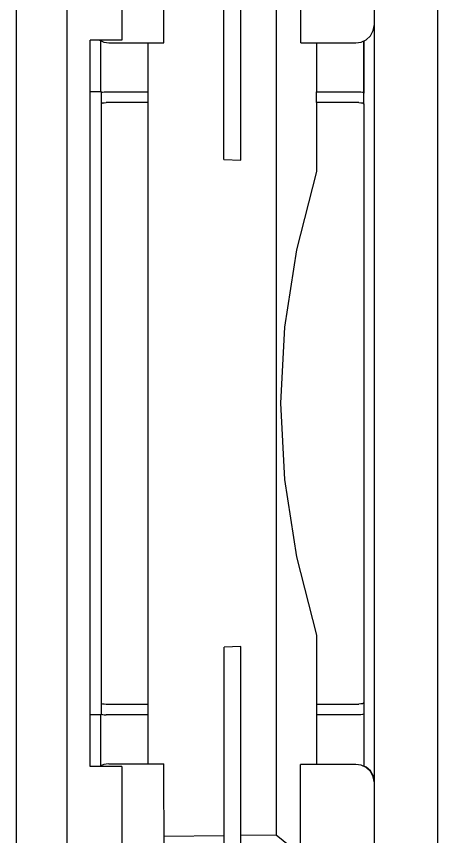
# Model space of a CAD drawing. Header units: millimetres. Extents: x 0 to 841, y 0 to 594.
# Drawn here: x 365.1 to 405.1, y 135.7 to 213.6 of the extents above; entities that cross this region are included whole.
import ezdxf

# ---------------------------------------------------------------- set-up
doc = ezdxf.new("R2010")
doc.units = ezdxf.units.MM
doc.header["$LTSCALE"] = 46.255
doc.layers.get('0').update_dxf_attribs({"linetype": 'CONTINUOUS'})
doc.layers.add('ASSEM_MEM', color=7, linetype='CONTINUOUS')

msp = doc.modelspace()

# ---------------------------------------------------------------- linework, layer by layer
at = {"color": 7, "linetype": 'CONTINUOUS'}
for p, q in [((399.096, 115.24), (399.096, 236.39)), ((405.096, 235.69), (405.096, 115.94))]:
    msp.add_line(p, q, dxfattribs=at)
at = {"layer": 'ASSEM_MEM', "color": 7, "linetype": 'CONTINUOUS'}
for p, q in [((369.896, 113.73), (369.896, 239.95)), ((375.096, 239.95), (375.096, 211.34)), ((365.076, 117.898), (365.076, 235.781)), ((392.089, 211.082), (392.085, 232.013)), ((379.099, 211.095), (379.099, 228.342)), ((389.75, 215.269), (389.749, 200.558)), ((372.096, 142.34), (372.096, 211.34)), ((375.096, 211.34), (372.096, 211.34)), ((373.099, 206.44), (373.099, 211.263)), ((397.339, 211.084), (397.833, 211.155)), ((398.098, 211.261), (398.099, 206.301)), ((398.099, 206.301), (398.099, 211.263)), ((373.849, 211.095), (379.099, 211.095)), ((377.599, 206.42), (377.599, 211.095)), ((392.089, 211.082), (397.339, 211.084)), ((393.599, 211.083), (393.599, 206.42)), ((384.8, 200.009), (384.8, 209.772)), ((386.4, 199.947), (386.4, 209.743)), ((373.146, 206.44), (372.096, 206.44)), ((373.146, 147.24), (373.146, 206.44)), ((373.146, 206.35), (373.249, 206.385)), ((373.599, 206.419), (377.599, 206.42)), ((377.599, 205.4), (377.599, 206.42)), ((393.599, 205.401), (393.599, 206.42)), ((393.599, 206.42), (397.599, 206.42)), ((398.099, 205.287), (398.099, 206.301)), ((377.599, 205.4), (373.599, 205.4)), ((377.6, 142.594), (377.599, 205.4)), ((393.599, 205.401), (393.599, 198.868)), ((397.599, 205.401), (393.599, 205.401)), ((398.099, 205.287), (398.1, 142.362)), ((389.749, 200.558), (389.749, 183.791)), ((384.8, 200.009), (386.4, 199.947)), ((389.749, 183.791), (389.75, 165.934)), ((389.75, 165.934), (389.751, 149.955)), ((393.6, 154.811), (393.6, 142.535)), ((386.401, 153.732), (384.801, 153.669)), ((384.801, 142.481), (384.801, 153.669)), ((386.401, 142.51), (386.401, 153.732)), ((389.751, 149.955), (389.752, 135.82)), ((373.6, 148.278), (377.6, 148.278)), ((393.6, 148.278), (397.6, 148.278)), ((373.146, 147.24), (372.096, 147.24)), ((373.1, 142.424), (373.1, 147.24)), ((373.146, 147.329), (373.25, 147.293)), ((377.6, 147.259), (373.6, 147.259)), ((397.6, 147.259), (393.6, 147.259)), ((373.85, 142.594), (379.1, 142.594)), ((379.101, 125.347), (379.1, 142.594)), ((375.096, 142.34), (372.096, 142.34)), ((375.096, 142.34), (375.096, 113.73)), ((384.802, 132.612), (384.801, 142.481)), ((386.402, 132.612), (386.401, 142.51)), ((392.085, 125.284), (392.084, 142.532)), ((397.334, 142.532), (392.084, 142.532)), ((397.828, 142.461), (397.334, 142.532)), ((398.307, 142.238), (397.828, 142.461)), ((384.802, 135.771), (379.1, 135.714)), ((389.752, 135.82), (386.402, 135.786)), ((391.074, 134.744), (389.752, 135.82))]:
    msp.add_line(p, q, dxfattribs=at)
for points in [[(384.8, 209.772), (384.8, 214.379), (384.8, 218.65)], [(386.4, 209.743), (386.4, 214.366), (386.4, 218.65)], [(397.833, 211.155), (398.312, 211.38), (398.711, 211.75), (398.985, 212.243), (399.089, 212.823)], [(373.249, 206.385), (373.411, 206.411), (373.599, 206.419)], [(397.599, 206.42), (397.788, 206.411), (397.95, 206.386), (398.06, 206.347), (398.099, 206.301)], [(373.146, 205.333), (373.248, 205.368), (373.411, 205.392), (373.599, 205.4)], [(397.599, 205.401), (397.788, 205.392), (397.95, 205.368), (398.06, 205.331), (398.099, 205.287)], [(393.599, 198.868), (391.697, 191.416), (390.548, 184.075), (390.167, 176.84), (390.549, 169.605), (391.697, 162.265), (393.6, 154.811)], [(373.146, 148.345), (373.25, 148.31), (373.412, 148.286), (373.6, 148.278)], [(398.1, 148.392), (398.061, 148.348), (397.951, 148.311), (397.789, 148.287), (397.6, 148.278)], [(373.25, 147.293), (373.412, 147.267), (373.6, 147.259)], [(398.1, 147.378), (398.061, 147.332), (397.951, 147.293), (397.788, 147.268), (397.6, 147.259)], [(399.086, 140.926), (399.001, 141.419), (398.724, 141.921), (398.323, 142.291), (398.101, 142.394)], [(399.085, 140.789), (398.98, 141.381), (398.706, 141.871), (398.307, 142.238)]]:
    msp.add_lwpolyline(points, dxfattribs=at)
for centre, start, end in [((373.849, 212.844), 240.16561, 269.99907), ((373.85, 140.844), 90.00319, 120.54396)]:
    msp.add_arc(centre, 1.75, start, end, dxfattribs=at)

doc.saveas('drawing.dxf')
